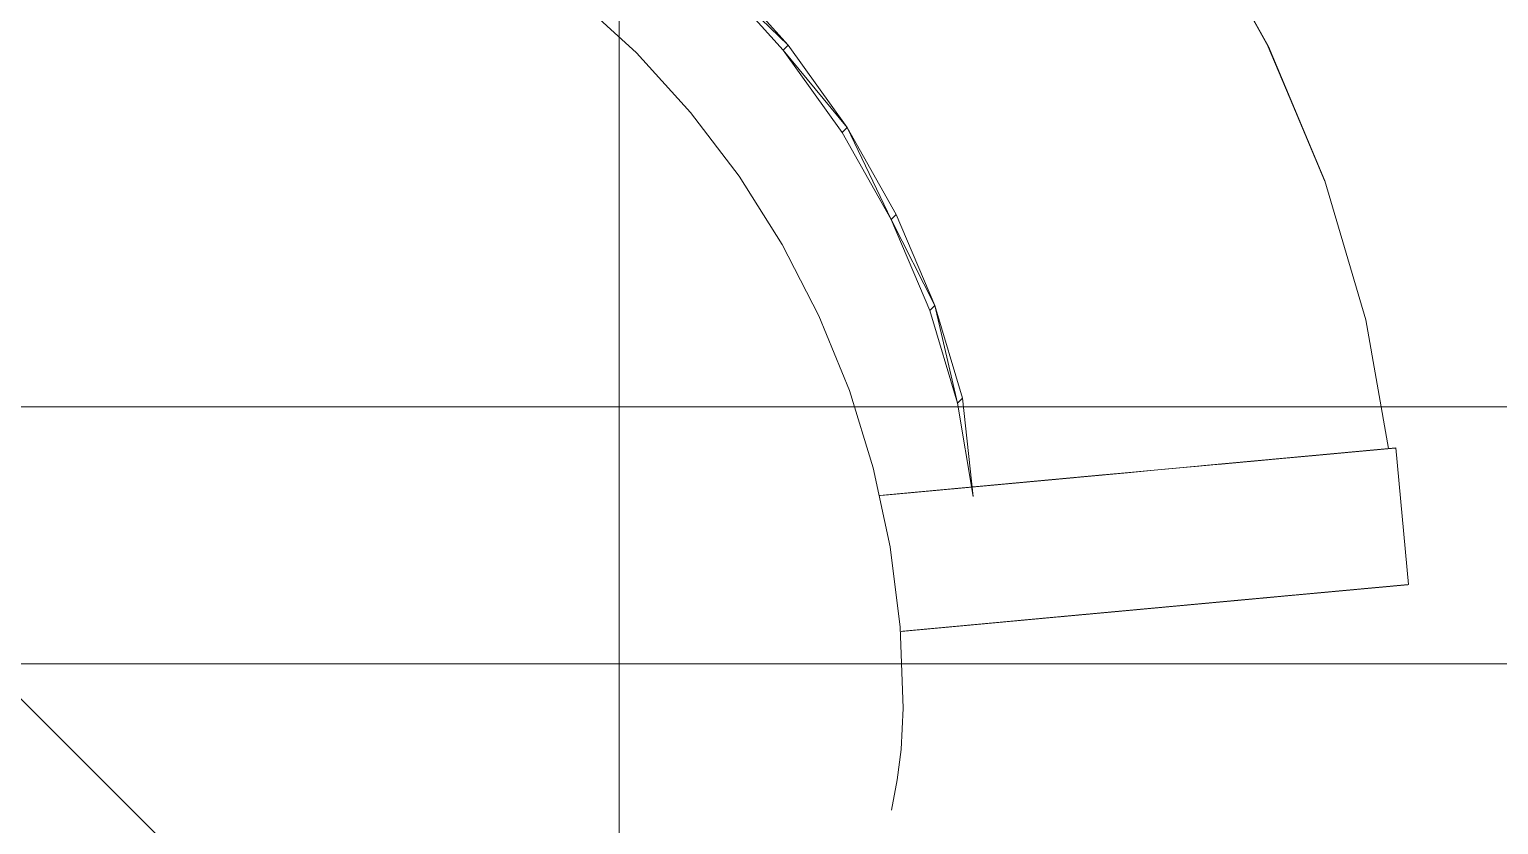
# Model space of a CAD drawing. Extents: x -566 to 72611, y -487 to 32334.
# Drawn here: x 88.2 to 100.26, y 166.32 to 172.85 of the extents above; entities that cross this region are included whole.
import ezdxf

# ---------------------------------------------------------------- set-up
doc = ezdxf.new("R2010")
doc.units = 0
doc.header["$LTSCALE"] = 0.5
doc.header["$MEASUREMENT"] = 0
doc.linetypes.add('HIDDEN', pattern=[0.375, 0.25, -0.125])
doc.layers.add('ceilling', color=141, linetype='CONTINUOUS', lineweight=18)
doc.layers.add('projection', color=153, linetype='HIDDEN', lineweight=9)
doc.layers.add('floor', color=7, linetype='CONTINUOUS', lineweight=5, true_color=0xcfcfcf)
doc.layers.add('layout', color=7, linetype='CONTINUOUS', lineweight=5, true_color=0xcfcfcf)

msp = doc.modelspace()

# ---------------------------------------------------------------- hatches: boundary and pattern name
at = {"layer": 'floor'}
h = msp.add_hatch(dxfattribs=at)
h.set_pattern_fill('ANSI37', color=256, scale=100, angle=45)
h.set_pattern_definition([(90, (243.028, 267.632), (-12.5, 9e-16), []), (180, (243.028, 267.632), (-9e-16, -12.5), [])])
h.paths.add_polyline_path([(253.46925, 349.5), (154.11744, 349.5), (154.11744, 348.5), (101.14781, 348.5), (101.14781, 349.5), (0, 349.5), (0, 344.5), (36, 344.5, -0.33835703), (0, 308.66941), (0, 308.5), (0, 173.75), (253.46925, 173.75)])
h.paths.add_polyline_path([(36, 344.5), (0, 344.5), (0, 308.66941, 0.33835703)], flags=17)
h.paths.add_polyline_path([(253.46925, 173.75), (0, 173.75), (0, 173.74997), (0, 169.75), (253.46925, 169.75)])
h.paths.add_polyline_path([(253.46925, 169.75), (0, 169.75), (0, 149.21137), (36, 149.21137, -0.33835703), (0, 113.38078), (0, 113.21137), (0, 29.94998), (0, -5), (253.46925, -5)])
h.paths.add_polyline_path([(36, 149.21137), (0, 149.21137), (0, 113.38078, 0.33835703)], flags=17)
h.paths.add_polyline_path([(575.25, 169.75), (510, 169.75), (474.75, 169.75), (327.5, 169.75), (285.46925, 169.75), (285.46925, 165.75), (253.46925, 165.75), (253.46925, -5), (263.99725, -5), (263.99725, 95.99051), (287, 95.99051), (287, 97.5), (292, 97.5), (292, -5), (341.25, -5), (341.25, 13.02988), (341.25012, 15.02988), (346.24839, 15.02988, 0.36108524), (374.08728, 41.24999), (346.25012, 41.24999), (346.25012, 42.99999), (341.25, 42.99999), (341.25, 44.99999), (341.25, 97.5), (357.75, 97.5), (405.75, 97.5), (575.25, 97.5)])

# ---------------------------------------------------------------- linework, layer by layer
at = {"layer": 'ceilling'}
msp.add_line((327.5, 169.75), (0, 169.75), dxfattribs=at)
at = {"layer": 'layout'}
for points in [[(77.75334, 177.72664, -69.73263), (99.48882, 155.98857, -69.72025), (99.49016, 155.98982, -69.73263)], [(98.36764, 172.70899, -67.45901), (98.36764, 172.70899, -67.45901), (97.7843, 173.75532, -67.49301), (98.36555, 172.70954, -67.41885)], [(93.86684, 173.34157, -76.60426), (93.86684, 173.34157, -76.60426), (93.826, 173.30093, -77.4938), (94.42343, 172.71923, -76.60138)], [(93.826, 173.30093, -77.4938), (93.826, 173.30093, -77.4938), (94.42343, 172.71923, -76.60138), (94.38269, 172.67867, -77.49094)], [(93.17879, 172.65632, -80.51045), (93.17879, 172.65632, -80.51045), (92.69309, 173.1031, -80.51045), (93.17879, 172.65632, -79.38364)], [(92.69309, 173.1031, -79.38364), (92.69309, 173.1031, -79.38364), (93.17879, 172.65632, -79.38364), (92.69309, 173.1031, -80.51045)], [(94.42343, 172.71923, -76.60138), (94.42343, 172.71923, -76.60138), (94.38269, 172.67867, -77.49094), (94.90792, 172.04458, -76.5928)], [(93.62334, 172.16853, -80.51045), (93.62334, 172.16853, -80.51045), (93.17879, 172.65632, -80.51045), (93.62334, 172.16853, -79.38364)], [(93.17879, 172.65632, -79.38364), (93.17879, 172.65632, -79.38364), (93.62334, 172.16853, -79.38364), (93.17879, 172.65632, -80.51045)], [(94.86717, 172.00402, -77.48236), (94.86717, 172.00402, -77.48236), (94.90792, 172.04458, -76.5928), (94.38269, 172.67867, -77.49094)], [(98.36555, 172.70954, -67.41885), (98.36555, 172.70954, -67.41885), (98.82838, 171.60831, -67.37444), (98.36764, 172.70899, -67.45901)], [(98.36764, 172.70899, -67.45901), (98.36764, 172.70899, -67.45901), (98.83064, 171.60725, -67.41459), (98.36621, 172.70679, -67.49924)], [(98.83064, 171.60725, -67.41459), (98.83064, 171.60725, -67.41459), (98.36764, 172.70899, -67.45901), (98.82838, 171.60831, -67.37444)], [(94.02321, 171.64325, -80.51045), (94.02321, 171.64325, -80.51045), (93.62334, 172.16853, -80.51045), (94.02321, 171.64325, -79.38364)], [(93.62334, 172.16853, -79.38364), (93.62334, 172.16853, -79.38364), (94.02321, 171.64325, -79.38364), (93.62334, 172.16853, -80.51045)], [(94.86717, 172.00402, -77.48236), (94.86717, 172.00402, -77.48236), (95.27146, 171.28812, -77.46822), (94.90792, 172.04458, -76.5928)], [(95.31221, 171.32868, -76.57867), (95.31221, 171.32868, -76.57867), (94.90792, 172.04458, -76.5928), (95.27146, 171.28812, -77.46822)], [(94.37556, 171.08457, -80.51045), (94.37556, 171.08457, -80.51045), (94.02321, 171.64325, -80.51045), (94.37556, 171.08457, -79.38364)], [(94.02321, 171.64325, -79.38364), (94.02321, 171.64325, -79.38364), (94.37556, 171.08457, -79.38364), (94.02321, 171.64325, -80.51045)], [(98.83064, 171.60725, -67.41459), (98.83064, 171.60725, -67.41459), (99.16728, 170.46426, -67.36029), (98.8293, 171.60496, -67.45481)], [(95.31221, 171.32868, -76.57867), (95.31221, 171.32868, -76.57867), (95.27146, 171.28812, -77.46822), (95.62955, 170.58333, -76.55921)], [(95.58881, 170.54277, -77.44877), (95.58881, 170.54277, -77.44877), (95.62955, 170.58333, -76.55921), (95.27146, 171.28812, -77.46822)], [(94.67762, 170.49646, -80.51045), (94.67762, 170.49646, -80.51045), (94.37556, 171.08457, -80.51045), (94.67762, 170.49646, -79.38364)], [(94.37556, 171.08457, -79.38364), (94.37556, 171.08457, -79.38364), (94.67762, 170.49646, -79.38364), (94.37556, 171.08457, -80.51045)], [(95.58881, 170.54277, -77.44877), (95.58881, 170.54277, -77.44877), (95.81399, 169.78031, -77.42431), (95.62955, 170.58333, -76.55921)], [(95.85474, 169.82087, -76.53475), (95.85474, 169.82087, -76.53475), (95.62955, 170.58333, -76.55921), (95.81399, 169.78031, -77.42431)], [(94.92725, 169.8835, -80.51045), (94.92725, 169.8835, -80.51045), (94.67762, 170.49646, -80.51045), (94.92725, 169.8835, -79.38364)], [(94.67762, 170.49646, -79.38364), (94.67762, 170.49646, -79.38364), (94.92725, 169.8835, -79.38364), (94.67762, 170.49646, -80.51045)], [(99.3538, 169.40733, -67.27966), (99.3538, 169.40733, -67.27966), (99.16728, 170.46426, -67.36029), (99.35138, 169.40923, -67.23956)], [(95.12255, 169.25022, -80.51045), (95.12255, 169.25022, -80.51045), (94.92725, 169.8835, -80.51045), (95.12255, 169.25022, -79.38364)], [(94.92725, 169.8835, -79.38364), (94.92725, 169.8835, -79.38364), (95.12255, 169.25022, -79.38364), (94.92725, 169.8835, -80.51045)], [(95.81399, 169.78031, -77.42431), (95.81399, 169.78031, -77.42431), (95.94324, 169.01334, -77.39525), (95.85474, 169.82087, -76.53475)], [(98.83275, 169.35931, -68.82346), (98.83275, 169.35931, -68.82346), (98.76115, 169.35268, -69.04939), (97.42824, 169.22981, -92.37602)], [(97.70059, 169.25486, -68.75656), (97.70059, 169.25486, -68.75656), (98.83275, 169.35931, -68.82346), (97.42824, 169.22981, -92.37602)], [(98.90712, 169.36609, -68.59835), (98.90712, 169.36609, -68.59835), (98.83275, 169.35931, -68.82346), (97.70059, 169.25486, -68.75656)], [(97.76696, 169.26103, -68.61022), (97.76696, 169.26103, -68.61022), (98.90712, 169.36609, -68.59835), (97.70059, 169.25486, -68.75656)], [(97.83592, 169.26736, -68.465), (97.83592, 169.26736, -68.465), (98.90712, 169.36609, -68.59835), (97.76696, 169.26103, -68.61022)], [(98.98452, 169.37329, -68.37411), (98.98452, 169.37329, -68.37411), (98.90712, 169.36609, -68.59835), (97.83592, 169.26736, -68.465)], [(97.90755, 169.27395, -68.32092), (97.90755, 169.27395, -68.32092), (98.98452, 169.37329, -68.37411), (97.83592, 169.26736, -68.465)], [(99.06469, 169.38065, -68.15076), (99.06469, 169.38065, -68.15076), (98.98452, 169.37329, -68.37411), (97.90755, 169.27395, -68.32092)], [(97.98182, 169.28084, -68.17802), (97.98182, 169.28084, -68.17802), (99.06469, 169.38065, -68.15076), (97.90755, 169.27395, -68.32092)], [(98.05868, 169.28789, -68.03635), (98.05868, 169.28789, -68.03635), (99.06469, 169.38065, -68.15076), (97.98182, 169.28084, -68.17802)], [(99.1477, 169.38827, -67.92834), (99.1477, 169.38827, -67.92834), (99.06469, 169.38065, -68.15076), (98.05868, 169.28789, -68.03635)], [(98.13816, 169.29526, -67.89597), (98.13816, 169.29526, -67.89597), (99.1477, 169.38827, -67.92834), (98.05868, 169.28789, -68.03635)], [(99.23354, 169.39617, -67.70689), (99.23354, 169.39617, -67.70689), (99.1477, 169.38827, -67.92834), (98.13816, 169.29526, -67.89597)], [(98.22009, 169.30275, -67.7569), (98.22009, 169.30275, -67.7569), (99.23354, 169.39617, -67.70689), (98.13816, 169.29526, -67.89597)], [(98.30463, 169.31056, -67.61917), (98.30463, 169.31056, -67.61917), (99.23354, 169.39617, -67.70689), (98.22009, 169.30275, -67.7569)], [(99.32229, 169.40442, -67.48643), (99.32229, 169.40442, -67.48643), (99.23354, 169.39617, -67.70689), (98.30463, 169.31056, -67.61917)], [(98.3917, 169.3186, -67.48286), (98.3917, 169.3186, -67.48286), (99.32229, 169.40442, -67.48643), (98.30463, 169.31056, -67.61917)], [(99.41378, 169.41286, -67.26699), (99.41378, 169.41286, -67.26699), (99.32229, 169.40442, -67.48643), (98.3917, 169.3186, -67.48286)], [(98.48117, 169.32683, -67.34798), (98.48117, 169.32683, -67.34798), (99.41378, 169.41286, -67.26699), (98.3917, 169.3186, -67.48286)], [(98.57316, 169.33529, -67.21458), (98.57316, 169.33529, -67.21458), (99.41378, 169.41286, -67.26699), (98.48117, 169.32683, -67.34798)], [(99.41253, 169.41274, -67.22689), (99.41253, 169.41274, -67.22689), (99.41378, 169.41286, -67.26699), (98.57316, 169.33529, -67.21458)], [(99.4067, 169.41219, -67.18715), (99.4067, 169.41219, -67.18715), (99.41253, 169.41274, -67.22689), (98.57316, 169.33529, -67.21458)], [(98.66761, 169.34405, -67.0827), (98.66761, 169.34405, -67.0827), (99.4067, 169.41219, -67.18715), (98.57316, 169.33529, -67.21458)], [(99.39645, 169.41124, -67.14822), (99.39645, 169.41124, -67.14822), (99.4067, 169.41219, -67.18715), (98.66761, 169.34405, -67.0827)], [(99.38177, 169.40989, -67.11057), (99.38177, 169.40989, -67.11057), (99.39645, 169.41124, -67.14822), (98.66761, 169.34405, -67.0827)], [(99.36287, 169.40812, -67.07462), (99.36287, 169.40812, -67.07462), (99.38177, 169.40989, -67.11057), (98.66761, 169.34405, -67.0827)], [(98.69463, 169.34649, -67.04916), (98.69463, 169.34649, -67.04916), (99.36287, 169.40812, -67.07462), (98.66761, 169.34405, -67.0827)], [(99.33999, 169.40602, -67.0408), (99.33999, 169.40602, -67.0408), (99.36287, 169.40812, -67.07462), (98.69463, 169.34649, -67.04916)], [(98.72504, 169.34933, -67.01825), (98.72504, 169.34933, -67.01825), (99.33999, 169.40602, -67.0408), (98.69463, 169.34649, -67.04916)], [(99.31346, 169.4036, -67.00951), (99.31346, 169.4036, -67.00951), (99.33999, 169.40602, -67.0408), (98.72504, 169.34933, -67.01825)], [(98.75848, 169.35243, -66.99026), (98.75848, 169.35243, -66.99026), (99.31346, 169.4036, -67.00951), (98.72504, 169.34933, -67.01825)], [(99.28348, 169.40084, -66.98109), (99.28348, 169.40084, -66.98109), (99.31346, 169.4036, -67.00951), (98.75848, 169.35243, -66.99026)], [(98.79461, 169.35575, -66.96545), (98.79461, 169.35575, -66.96545), (99.28348, 169.40084, -66.98109), (98.75848, 169.35243, -66.99026)], [(99.25037, 169.39777, -66.95587), (99.25037, 169.39777, -66.95587), (99.28348, 169.40084, -66.98109), (98.79461, 169.35575, -66.96545)], [(98.83309, 169.35931, -66.94405), (98.83309, 169.35931, -66.94405), (99.25037, 169.39777, -66.95587), (98.79461, 169.35575, -66.96545)], [(99.21459, 169.39444, -66.93417), (99.21459, 169.39444, -66.93417), (99.25037, 169.39777, -66.95587), (98.83309, 169.35931, -66.94405)], [(98.87363, 169.36306, -66.92626), (98.87363, 169.36306, -66.92626), (99.21459, 169.39444, -66.93417), (98.83309, 169.35931, -66.94405)], [(99.19201, 169.39238, -66.92349), (99.19201, 169.39238, -66.92349), (99.21459, 169.39444, -66.93417), (98.87363, 169.36306, -66.92626)], [(98.91576, 169.36693, -66.91227), (98.91576, 169.36693, -66.91227), (99.19201, 169.39238, -66.92349), (98.87363, 169.36306, -66.92626)], [(99.13678, 169.38731, -66.90224), (99.13678, 169.38731, -66.90224), (99.19201, 169.39238, -66.92349), (98.91576, 169.36693, -66.91227)], [(98.95914, 169.37093, -66.90217), (98.95914, 169.37093, -66.90217), (99.13678, 169.38731, -66.90224), (98.91576, 169.36693, -66.91227)], [(98.95914, 169.37093, -66.90217), (98.95914, 169.37093, -66.90217), (99.13678, 169.38731, -66.90224), (99.09259, 169.38324, -66.89612)], [(98.95914, 169.37093, -66.90217), (98.95914, 169.37093, -66.90217), (99.09259, 169.38324, -66.89612), (99.00332, 169.37499, -66.89609)], [(99.04796, 169.37912, -66.89406), (99.04796, 169.37912, -66.89406), (99.09259, 169.38324, -66.89612), (99.00332, 169.37499, -66.89609)], [(99.41378, 169.41286, -67.26699), (99.41378, 169.41286, -67.26699), (99.41253, 169.41274, -67.22689), (99.51722, 168.2908, -67.26699)], [(99.51597, 168.29068, -67.22689), (99.51597, 168.29068, -67.22689), (99.51722, 168.2908, -67.26699), (99.41253, 169.41274, -67.22689)], [(95.26195, 168.60127, -80.51045), (95.26195, 168.60127, -80.51045), (95.12255, 169.25022, -80.51045), (95.26195, 168.60127, -79.38364)], [(95.12255, 169.25022, -79.38364), (95.12255, 169.25022, -79.38364), (95.26195, 168.60127, -79.38364), (95.12255, 169.25022, -80.51045)], [(96.12501, 169.10966, -91.52199), (96.12501, 169.10966, -91.52199), (97.31911, 169.21971, -91.8475), (96.2348, 169.11978, -92.04804)], [(97.20884, 169.20954, -91.31921), (97.20884, 169.20954, -91.31921), (97.31911, 169.21971, -91.8475), (96.12501, 169.10966, -91.52199)], [(96.2348, 169.11978, -92.04804), (96.2348, 169.11978, -92.04804), (97.42824, 169.22981, -92.37602), (96.34337, 169.12976, -92.57433)], [(97.31911, 169.21971, -91.8475), (97.31911, 169.21971, -91.8475), (97.42824, 169.22981, -92.37602), (96.2348, 169.11978, -92.04804)], [(96.30204, 169.12595, -80.31425), (96.30204, 169.12595, -80.31425), (96.27631, 169.12359, -80.53673), (95.17752, 169.0223, -80.42672)], [(95.204, 169.02476, -80.19775), (95.204, 169.02476, -80.19775), (96.30204, 169.12595, -80.31425), (95.17752, 169.0223, -80.42672)], [(95.18589, 169.02306, -85.99404), (95.18589, 169.02306, -85.99404), (96.34732, 169.13012, -86.44029), (95.24931, 169.02891, -86.55701)], [(96.28544, 169.12446, -85.89035), (96.28544, 169.12446, -85.89035), (96.34732, 169.13012, -86.44029), (95.18589, 169.02306, -85.99404)], [(96.3293, 169.1285, -80.09193), (96.3293, 169.1285, -80.09193), (96.30204, 169.12595, -80.31425), (95.204, 169.02476, -80.19775)], [(95.23198, 169.02729, -79.96895), (95.23198, 169.02729, -79.96895), (96.3293, 169.1285, -80.09193), (95.204, 169.02476, -80.19775)], [(96.35628, 169.13098, -79.88265), (96.35628, 169.13098, -79.88265), (96.3293, 169.1285, -80.09193), (95.23198, 169.02729, -79.96895)], [(95.26306, 169.03015, -79.72841), (95.26306, 169.03015, -79.72841), (96.35628, 169.13098, -79.88265), (95.23198, 169.02729, -79.96895)], [(95.24931, 169.02891, -86.55701), (95.24931, 169.02891, -86.55701), (96.41654, 169.13654, -86.98946), (95.32015, 169.03543, -87.11918)], [(96.34732, 169.13012, -86.44029), (96.34732, 169.13012, -86.44029), (96.41654, 169.13654, -86.98946), (95.24931, 169.02891, -86.55701)], [(97.03529, 169.19356, -76.26654), (97.03529, 169.19356, -76.26654), (96.35628, 169.13098, -79.88265), (95.26306, 169.03015, -79.72841)], [(95.95068, 169.0936, -76.06652), (95.95068, 169.0936, -76.06652), (97.03529, 169.19356, -76.26654), (95.26306, 169.03015, -79.72841)], [(95.32015, 169.03543, -87.11918), (95.32015, 169.03543, -87.11918), (96.49306, 169.14359, -87.53776), (95.39841, 169.04263, -87.68047)], [(96.41654, 169.13654, -86.98946), (96.41654, 169.13654, -86.98946), (96.49306, 169.14359, -87.53776), (95.32015, 169.03543, -87.11918)], [(95.39841, 169.04263, -87.68047), (95.39841, 169.04263, -87.68047), (96.57684, 169.15129, -88.08511), (95.48423, 169.05055, -88.24079)], [(96.49306, 169.14359, -87.53776), (96.49306, 169.14359, -87.53776), (96.57684, 169.15129, -88.08511), (95.39841, 169.04263, -87.68047)], [(95.48423, 169.05055, -88.24079), (95.48423, 169.05055, -88.24079), (96.66788, 169.15967, -88.63142), (95.57745, 169.05916, -88.80004)], [(96.57684, 169.15129, -88.08511), (96.57684, 169.15129, -88.08511), (96.66788, 169.15967, -88.63142), (95.48423, 169.05055, -88.24079)], [(95.57745, 169.05916, -88.80004), (95.57745, 169.05916, -88.80004), (96.76629, 169.16879, -89.17662), (95.67811, 169.06842, -89.35815)], [(96.66788, 169.15967, -88.63142), (96.66788, 169.15967, -88.63142), (96.76629, 169.16879, -89.17662), (95.57745, 169.05916, -88.80004)], [(95.67811, 169.06842, -89.35815), (95.67811, 169.06842, -89.35815), (96.87183, 169.17851, -89.7206), (95.78618, 169.07838, -89.91502)], [(96.76629, 169.16879, -89.17662), (96.76629, 169.16879, -89.17662), (96.87183, 169.17851, -89.7206), (95.67811, 169.06842, -89.35815)], [(95.78618, 169.07838, -89.91502), (95.78618, 169.07838, -89.91502), (96.98499, 169.18889, -90.26526), (95.90131, 169.08903, -90.46875)], [(96.87183, 169.17851, -89.7206), (96.87183, 169.17851, -89.7206), (96.98499, 169.18889, -90.26526), (95.78618, 169.07838, -89.91502)], [(95.90131, 169.08903, -90.46875), (95.90131, 169.08903, -90.46875), (97.09732, 169.19924, -90.79113), (96.01396, 169.09941, -90.99615)], [(96.98499, 169.18889, -90.26526), (96.98499, 169.18889, -90.26526), (97.09732, 169.19924, -90.79113), (95.90131, 169.08903, -90.46875)], [(96.65729, 169.15872, -72.9435), (96.65729, 169.15872, -72.9435), (95.95068, 169.0936, -76.06652), (96.89801, 169.18093, -71.87965)], [(96.01396, 169.09941, -90.99615), (96.01396, 169.09941, -90.99615), (97.20884, 169.20954, -91.31921), (96.12501, 169.10966, -91.52199)], [(97.09732, 169.19924, -90.79113), (97.09732, 169.19924, -90.79113), (97.20884, 169.20954, -91.31921), (96.01396, 169.09941, -90.99615)], [(95.34461, 167.94168, -80.51045), (95.34461, 167.94168, -80.51045), (95.26195, 168.60127, -80.51045), (95.34461, 167.94168, -79.38364)], [(95.26195, 168.60127, -79.38364), (95.26195, 168.60127, -79.38364), (95.34461, 167.94168, -79.38364), (95.26195, 168.60127, -80.51045)], [(99.08796, 168.25123, -68.37411), (99.08796, 168.25123, -68.37411), (97.93936, 168.1453, -68.465), (99.01056, 168.24403, -68.59835)], [(98.01099, 168.15189, -68.32092), (98.01099, 168.15189, -68.32092), (97.93936, 168.1453, -68.465), (99.08796, 168.25123, -68.37411)], [(99.16813, 168.2586, -68.15076), (99.16813, 168.2586, -68.15076), (98.01099, 168.15189, -68.32092), (99.08796, 168.25123, -68.37411)], [(98.08526, 168.15878, -68.17802), (98.08526, 168.15878, -68.17802), (98.01099, 168.15189, -68.32092), (99.16813, 168.2586, -68.15076)], [(98.16212, 168.16583, -68.03635), (98.16212, 168.16583, -68.03635), (98.08526, 168.15878, -68.17802), (99.16813, 168.2586, -68.15076)], [(99.25114, 168.26622, -67.92834), (99.25114, 168.26622, -67.92834), (98.16212, 168.16583, -68.03635), (99.16813, 168.2586, -68.15076)], [(98.2416, 168.1732, -67.89597), (98.2416, 168.1732, -67.89597), (98.16212, 168.16583, -68.03635), (99.25114, 168.26622, -67.92834)], [(99.33698, 168.27411, -67.70689), (99.33698, 168.27411, -67.70689), (98.2416, 168.1732, -67.89597), (99.25114, 168.26622, -67.92834)], [(98.32353, 168.18069, -67.7569), (98.32353, 168.18069, -67.7569), (98.2416, 168.1732, -67.89597), (99.33698, 168.27411, -67.70689)], [(98.40807, 168.1885, -67.61917), (98.40807, 168.1885, -67.61917), (98.32353, 168.18069, -67.7569), (99.33698, 168.27411, -67.70689)], [(99.42573, 168.28236, -67.48643), (99.42573, 168.28236, -67.48643), (98.40807, 168.1885, -67.61917), (99.33698, 168.27411, -67.70689)], [(98.49514, 168.19654, -67.48286), (98.49514, 168.19654, -67.48286), (98.40807, 168.1885, -67.61917), (99.42573, 168.28236, -67.48643)], [(99.51722, 168.2908, -67.26699), (99.51722, 168.2908, -67.26699), (98.49514, 168.19654, -67.48286), (99.42573, 168.28236, -67.48643)], [(98.58463, 168.20475, -67.34798), (98.58463, 168.20475, -67.34798), (98.49514, 168.19654, -67.48286), (99.51722, 168.2908, -67.26699)], [(98.6766, 168.21323, -67.21458), (98.6766, 168.21323, -67.21458), (98.58463, 168.20475, -67.34798), (99.51722, 168.2908, -67.26699)], [(99.51597, 168.29068, -67.22689), (99.51597, 168.29068, -67.22689), (98.6766, 168.21323, -67.21458), (99.51722, 168.2908, -67.26699)], [(99.51016, 168.29011, -67.18715), (99.51016, 168.29011, -67.18715), (98.6766, 168.21323, -67.21458), (99.51597, 168.29068, -67.22689)], [(98.77105, 168.22199, -67.0827), (98.77105, 168.22199, -67.0827), (98.6766, 168.21323, -67.21458), (99.51016, 168.29011, -67.18715)], [(99.49989, 168.28918, -67.14822), (99.49989, 168.28918, -67.14822), (98.77105, 168.22199, -67.0827), (99.51016, 168.29011, -67.18715)], [(99.48521, 168.28783, -67.11057), (99.48521, 168.28783, -67.11057), (98.77105, 168.22199, -67.0827), (99.49989, 168.28918, -67.14822)], [(99.46631, 168.28607, -67.07462), (99.46631, 168.28607, -67.07462), (98.77105, 168.22199, -67.0827), (99.48521, 168.28783, -67.11057)], [(98.79807, 168.22443, -67.04916), (98.79807, 168.22443, -67.04916), (98.77105, 168.22199, -67.0827), (99.46631, 168.28607, -67.07462)], [(99.44343, 168.28396, -67.0408), (99.44343, 168.28396, -67.0408), (98.79807, 168.22443, -67.04916), (99.46631, 168.28607, -67.07462)], [(98.82848, 168.22727, -67.01825), (98.82848, 168.22727, -67.01825), (98.79807, 168.22443, -67.04916), (99.44343, 168.28396, -67.0408)], [(99.4169, 168.28154, -67.00951), (99.4169, 168.28154, -67.00951), (98.82848, 168.22727, -67.01825), (99.44343, 168.28396, -67.0408)], [(98.86192, 168.23037, -66.99026), (98.86192, 168.23037, -66.99026), (98.82848, 168.22727, -67.01825), (99.4169, 168.28154, -67.00951)], [(99.38692, 168.27878, -66.98109), (99.38692, 168.27878, -66.98109), (98.86192, 168.23037, -66.99026), (99.4169, 168.28154, -67.00951)], [(98.89805, 168.23369, -66.96545), (98.89805, 168.23369, -66.96545), (98.86192, 168.23037, -66.99026), (99.38692, 168.27878, -66.98109)], [(99.35381, 168.27571, -66.95587), (99.35381, 168.27571, -66.95587), (98.89805, 168.23369, -66.96545), (99.38692, 168.27878, -66.98109)], [(98.93655, 168.23723, -66.94405), (98.93655, 168.23723, -66.94405), (98.89805, 168.23369, -66.96545), (99.35381, 168.27571, -66.95587)], [(99.31803, 168.27238, -66.93417), (99.31803, 168.27238, -66.93417), (98.93655, 168.23723, -66.94405), (99.35381, 168.27571, -66.95587)], [(98.97707, 168.241, -66.92626), (98.97707, 168.241, -66.92626), (98.93655, 168.23723, -66.94405), (99.31803, 168.27238, -66.93417)], [(99.29545, 168.27032, -66.92349), (99.29545, 168.27032, -66.92349), (98.97707, 168.241, -66.92626), (99.31803, 168.27238, -66.93417)], [(99.0192, 168.24487, -66.91226), (99.0192, 168.24487, -66.91226), (98.97707, 168.241, -66.92626), (99.29545, 168.27032, -66.92349)], [(99.24022, 168.26525, -66.90224), (99.24022, 168.26525, -66.90224), (99.0192, 168.24487, -66.91226), (99.29545, 168.27032, -66.92349)], [(99.06258, 168.24887, -66.90217), (99.06258, 168.24887, -66.90217), (99.0192, 168.24487, -66.91226), (99.24022, 168.26525, -66.90224)], [(99.19603, 168.26119, -66.89612), (99.19603, 168.26119, -66.89612), (99.06258, 168.24887, -66.90217), (99.24022, 168.26525, -66.90224)], [(99.10676, 168.25293, -66.89609), (99.10676, 168.25293, -66.89609), (99.06258, 168.24887, -66.90217), (99.19603, 168.26119, -66.89612)], [(99.1514, 168.25706, -66.89406), (99.1514, 168.25706, -66.89406), (99.10676, 168.25293, -66.89609), (99.19603, 168.26119, -66.89612)], [(99.29545, 168.27032, -66.92349), (99.29545, 168.27032, -66.92349), (99.28002, 168.26887, -66.91623), (99.24022, 168.26525, -66.90224)], [(97.84126, 168.13623, -73.16138), (97.84126, 168.13623, -73.16138), (96.05411, 167.97154, -76.06652), (97.13873, 168.0715, -76.26654)], [(96.76073, 168.03667, -72.9435), (96.76073, 168.03667, -72.9435), (96.05411, 167.97154, -76.06652), (97.84126, 168.13623, -73.16138)], [(96.66038, 168.02743, -93.62756), (96.66038, 168.02743, -93.62756), (96.7653, 168.03709, -94.1545), (97.85147, 168.13722, -93.96294)], [(97.74609, 168.1275, -93.43375), (97.74609, 168.1275, -93.43375), (96.66038, 168.02743, -93.62756), (97.85147, 168.13722, -93.96294)], [(98.08181, 168.15844, -72.09834), (98.08181, 168.15844, -72.09834), (96.76073, 168.03667, -72.9435), (97.84126, 168.13623, -73.16138)], [(97.00145, 168.05887, -71.87965), (97.00145, 168.05887, -71.87965), (96.76073, 168.03667, -72.9435), (98.08181, 168.15844, -72.09834)], [(96.7653, 168.03709, -94.1545), (96.7653, 168.03709, -94.1545), (96.86897, 168.04662, -94.68166), (97.95559, 168.14682, -94.49234)], [(97.85147, 168.13722, -93.96294), (97.85147, 168.13722, -93.96294), (96.7653, 168.03709, -94.1545), (97.95559, 168.14682, -94.49234)], [(96.86897, 168.04662, -94.68166), (96.86897, 168.04662, -94.68166), (96.97149, 168.0561, -95.20904), (98.05848, 168.15627, -95.02197)], [(97.95559, 168.14682, -94.49234), (97.95559, 168.14682, -94.49234), (96.86897, 168.04662, -94.68166), (98.05848, 168.15627, -95.02197)], [(96.97149, 168.0561, -95.20904), (96.97149, 168.0561, -95.20904), (97.07276, 168.06544, -95.73662), (98.1602, 168.16568, -95.5518)], [(98.05848, 168.15627, -95.02197), (98.05848, 168.15627, -95.02197), (96.97149, 168.0561, -95.20904), (98.1602, 168.16568, -95.5518)], [(98.17285, 168.16682, -71.70214), (98.17285, 168.16682, -71.70214), (97.00145, 168.05887, -71.87965), (98.12707, 168.16263, -71.89996)], [(97.04723, 168.06306, -71.67886), (97.04723, 168.06306, -71.67886), (97.00145, 168.05887, -71.87965), (98.17285, 168.16682, -71.70214)], [(98.12707, 168.16263, -71.89996), (98.12707, 168.16263, -71.89996), (97.00145, 168.05887, -71.87965), (98.08181, 168.15844, -72.09834)], [(98.21934, 168.17116, -71.50446), (98.21934, 168.17116, -71.50446), (97.04723, 168.06306, -71.67886), (98.17285, 168.16682, -71.70214)], [(97.09377, 168.06736, -71.47781), (97.09377, 168.06736, -71.47781), (97.04723, 168.06306, -71.67886), (98.21934, 168.17116, -71.50446)], [(97.07276, 168.06544, -95.73662), (97.07276, 168.06544, -95.73662), (97.17278, 168.07466, -96.26441), (98.26068, 168.17497, -96.08183)], [(98.1602, 168.16568, -95.5518), (98.1602, 168.16568, -95.5518), (97.07276, 168.06544, -95.73662), (98.26068, 168.17497, -96.08183)], [(98.26642, 168.17543, -71.30691), (98.26642, 168.17543, -71.30691), (97.09377, 168.06736, -71.47781), (98.21934, 168.17116, -71.50446)], [(97.14095, 168.07169, -71.27691), (97.14095, 168.07169, -71.27691), (97.09377, 168.06736, -71.47781), (98.26642, 168.17543, -71.30691)], [(98.3142, 168.17985, -71.10952), (98.3142, 168.17985, -71.10952), (97.14095, 168.07169, -71.27691), (98.26642, 168.17543, -71.30691)], [(97.18889, 168.07613, -71.07615), (97.18889, 168.07613, -71.07615), (97.14095, 168.07169, -71.27691), (98.3142, 168.17985, -71.10952)], [(97.2717, 168.08378, -96.79295), (97.2717, 168.08378, -96.79295), (98.35977, 168.18408, -96.6115), (97.17278, 168.07466, -96.26441)], [(98.26068, 168.17497, -96.08183), (98.26068, 168.17497, -96.08183), (97.17278, 168.07466, -96.26441), (98.35977, 168.18408, -96.6115)], [(98.36264, 168.18431, -70.91225), (98.36264, 168.18431, -70.91225), (97.18889, 168.07613, -71.07615), (98.3142, 168.17985, -71.10952)], [(97.23747, 168.08062, -70.87553), (97.23747, 168.08062, -70.87553), (97.18889, 168.07613, -71.07615), (98.36264, 168.18431, -70.91225)], [(98.41183, 168.18888, -70.71515), (98.41183, 168.18888, -70.71515), (97.23747, 168.08062, -70.87553), (98.36264, 168.18431, -70.91225)], [(97.2867, 168.08514, -70.67506), (97.2867, 168.08514, -70.67506), (97.23747, 168.08062, -70.87553), (98.41183, 168.18888, -70.71515)], [(98.46156, 168.19342, -70.51819), (98.46156, 168.19342, -70.51819), (97.2867, 168.08514, -70.67506), (98.41183, 168.18888, -70.71515)], [(97.33656, 168.08973, -70.47474), (97.33656, 168.08973, -70.47474), (97.2867, 168.08514, -70.67506), (98.46156, 168.19342, -70.51819)], [(98.512, 168.19812, -70.32137), (98.512, 168.19812, -70.32137), (97.33656, 168.08973, -70.47474), (98.46156, 168.19342, -70.51819)], [(97.38718, 168.09443, -70.27457), (97.38718, 168.09443, -70.27457), (97.33656, 168.08973, -70.47474), (98.512, 168.19812, -70.32137)], [(98.56311, 168.20284, -70.12471), (98.56311, 168.20284, -70.12471), (97.38718, 168.09443, -70.27457), (98.512, 168.19812, -70.32137)], [(97.43844, 168.09916, -70.07454), (97.43844, 168.09916, -70.07454), (97.38718, 168.09443, -70.27457), (98.56311, 168.20284, -70.12471)], [(98.61485, 168.20761, -69.9282), (98.61485, 168.20761, -69.9282), (97.43844, 168.09916, -70.07454), (98.56311, 168.20284, -70.12471)], [(97.49037, 168.10392, -69.87468), (97.49037, 168.10392, -69.87468), (97.43844, 168.09916, -70.07454), (98.61485, 168.20761, -69.9282)], [(98.66693, 168.21239, -69.73302), (98.66693, 168.21239, -69.73302), (97.49037, 168.10392, -69.87468), (98.61485, 168.20761, -69.9282)], [(97.54293, 168.10874, -69.67496), (97.54293, 168.10874, -69.67496), (97.49037, 168.10392, -69.87468), (98.66693, 168.21239, -69.73302)], [(98.73008, 168.21816, -69.50362), (98.73008, 168.21816, -69.50362), (97.54293, 168.10874, -69.67496), (98.66693, 168.21239, -69.73302)], [(97.59652, 168.11373, -69.47433), (97.59652, 168.11373, -69.47433), (97.54293, 168.10874, -69.67496), (98.73008, 168.21816, -69.50362)], [(98.79587, 168.22422, -69.27612), (98.79587, 168.22422, -69.27612), (97.59652, 168.11373, -69.47433), (98.73008, 168.21816, -69.50362)], [(97.66237, 168.11973, -69.23502), (97.66237, 168.11973, -69.23502), (97.59652, 168.11373, -69.47433), (98.79587, 168.22422, -69.27612)], [(98.86459, 168.23062, -69.04939), (98.86459, 168.23062, -69.04939), (97.66237, 168.11973, -69.23502), (98.79587, 168.22422, -69.27612)], [(97.73172, 168.12619, -68.99538), (97.73172, 168.12619, -68.99538), (97.66237, 168.11973, -69.23502), (98.86459, 168.23062, -69.04939)], [(98.93621, 168.23723, -68.82346), (98.93621, 168.23723, -68.82346), (97.73172, 168.12619, -68.99538), (98.86459, 168.23062, -69.04939)], [(97.80403, 168.1328, -68.75656), (97.80403, 168.1328, -68.75656), (97.73172, 168.12619, -68.99538), (98.93621, 168.23723, -68.82346)], [(99.01056, 168.24403, -68.59835), (99.01056, 168.24403, -68.59835), (97.80403, 168.1328, -68.75656), (98.93621, 168.23723, -68.82346)], [(97.8704, 168.13897, -68.61022), (97.8704, 168.13897, -68.61022), (97.80403, 168.1328, -68.75656), (99.01056, 168.24403, -68.59835)], [(97.93936, 168.1453, -68.465), (97.93936, 168.1453, -68.465), (97.8704, 168.13897, -68.61022), (99.01056, 168.24403, -68.59835)], [(95.35275, 167.90685, -86.55701), (95.35275, 167.90685, -86.55701), (95.42359, 167.91338, -87.11918), (96.51998, 168.01448, -86.98946)], [(96.45076, 168.00806, -86.44029), (96.45076, 168.00806, -86.44029), (95.35275, 167.90685, -86.55701), (96.51998, 168.01448, -86.98946)], [(97.13873, 168.0715, -76.26654), (97.13873, 168.0715, -76.26654), (95.3665, 167.90809, -79.72841), (96.45974, 168.0089, -79.88265)], [(96.05411, 167.97154, -76.06652), (96.05411, 167.97154, -76.06652), (95.3665, 167.90809, -79.72841), (97.13873, 168.0715, -76.26654)], [(95.42359, 167.91338, -87.11918), (95.42359, 167.91338, -87.11918), (95.50187, 167.92055, -87.68047), (96.5965, 168.02153, -87.53776)], [(96.51998, 168.01448, -86.98946), (96.51998, 168.01448, -86.98946), (95.42359, 167.91338, -87.11918), (96.5965, 168.02153, -87.53776)], [(95.50187, 167.92055, -87.68047), (95.50187, 167.92055, -87.68047), (95.58767, 167.92849, -88.24079), (96.68028, 168.02924, -88.08511)], [(96.5965, 168.02153, -87.53776), (96.5965, 168.02153, -87.53776), (95.50187, 167.92055, -87.68047), (96.68028, 168.02924, -88.08511)], [(95.58767, 167.92849, -88.24079), (95.58767, 167.92849, -88.24079), (95.68091, 167.93708, -88.80004), (96.77132, 168.03761, -88.63143)], [(96.68028, 168.02924, -88.08511), (96.68028, 168.02924, -88.08511), (95.58767, 167.92849, -88.24079), (96.77132, 168.03761, -88.63143)], [(95.68091, 167.93708, -88.80004), (95.68091, 167.93708, -88.80004), (95.78155, 167.94636, -89.35815), (96.86973, 168.04673, -89.17662)], [(96.77132, 168.03761, -88.63143), (96.77132, 168.03761, -88.63143), (95.68091, 167.93708, -88.80004), (96.86973, 168.04673, -89.17662)], [(95.78155, 167.94636, -89.35815), (95.78155, 167.94636, -89.35815), (95.88962, 167.95632, -89.91502), (96.97527, 168.05645, -89.7206)], [(96.86973, 168.04673, -89.17662), (96.86973, 168.04673, -89.17662), (95.78155, 167.94636, -89.35815), (96.97527, 168.05645, -89.7206)], [(95.88962, 167.95632, -89.91502), (95.88962, 167.95632, -89.91502), (96.00475, 167.96697, -90.46875), (97.08843, 168.06683, -90.26526)], [(96.97527, 168.05645, -89.7206), (96.97527, 168.05645, -89.7206), (95.88962, 167.95632, -89.91502), (97.08843, 168.06683, -90.26526)], [(96.00475, 167.96697, -90.46875), (96.00475, 167.96697, -90.46875), (96.1174, 167.97735, -90.99615), (97.20076, 168.07719, -90.79114)], [(97.08843, 168.06683, -90.26526), (97.08843, 168.06683, -90.26526), (96.00475, 167.96697, -90.46875), (97.20076, 168.07719, -90.79114)], [(96.1174, 167.97735, -90.99615), (96.1174, 167.97735, -90.99615), (96.22845, 167.9876, -91.52199), (97.31228, 168.08748, -91.31921)], [(97.20076, 168.07719, -90.79114), (97.20076, 168.07719, -90.79114), (96.1174, 167.97735, -90.99615), (97.31228, 168.08748, -91.31921)], [(96.22845, 167.9876, -91.52199), (96.22845, 167.9876, -91.52199), (96.33824, 167.99772, -92.04804), (97.42255, 168.09765, -91.8475)], [(97.31228, 168.08748, -91.31921), (97.31228, 168.08748, -91.31921), (96.22845, 167.9876, -91.52199), (97.42255, 168.09765, -91.8475)], [(96.33824, 167.99772, -92.04804), (96.33824, 167.99772, -92.04804), (96.44681, 168.0077, -92.57433), (97.53168, 168.10775, -92.37602)], [(97.42255, 168.09765, -91.8475), (97.42255, 168.09765, -91.8475), (96.33824, 167.99772, -92.04804), (97.53168, 168.10775, -92.37602)], [(96.44681, 168.0077, -92.57433), (96.44681, 168.0077, -92.57433), (96.55421, 168.01764, -93.10083), (97.63945, 168.11767, -92.90478)], [(97.53168, 168.10775, -92.37602), (97.53168, 168.10775, -92.37602), (96.44681, 168.0077, -92.57433), (97.63945, 168.11767, -92.90478)], [(96.55421, 168.01764, -93.10083), (96.55421, 168.01764, -93.10083), (96.66038, 168.02743, -93.62756), (97.74609, 168.1275, -93.43375)], [(97.63945, 168.11767, -92.90478), (97.63945, 168.11767, -92.90478), (96.55421, 168.01764, -93.10083), (97.74609, 168.1275, -93.43375)], [(95.36971, 167.27622, -80.51045), (95.36971, 167.27622, -80.51045), (95.34461, 167.94168, -80.51045), (95.36971, 167.27622, -79.38364)], [(95.34461, 167.94168, -79.38364), (95.34461, 167.94168, -79.38364), (95.36971, 167.27622, -79.38364), (95.34461, 167.94168, -80.51045)], [(95.35309, 166.93561, -79.38364), (95.35309, 166.93561, -79.38364), (95.35309, 166.93561, -80.51045), (95.36971, 167.27622, -79.38364)], [(95.36971, 167.27622, -80.51045), (95.36971, 167.27622, -80.51045), (95.36971, 167.27622, -79.38364), (95.35309, 166.93561, -80.51045)], [(95.31941, 166.68671, -79.38364), (95.31941, 166.68671, -79.38364), (95.31941, 166.68671, -80.51045), (95.35309, 166.93561, -79.38364)], [(95.35309, 166.93561, -80.51045), (95.35309, 166.93561, -80.51045), (95.35309, 166.93561, -79.38364), (95.31941, 166.68671, -80.51045)], [(95.27414, 166.43941, -79.38364), (95.27414, 166.43941, -79.38364), (95.27414, 166.43941, -80.51045), (95.31941, 166.68671, -79.38364)], [(95.31941, 166.68671, -80.51045), (95.31941, 166.68671, -80.51045), (95.31941, 166.68671, -79.38364), (95.27414, 166.43941, -80.51045)]]:
    msp.add_3dface(points, dxfattribs=at)
at = {"layer": 'projection'}
msp.add_line((259.75, 169.75), (0, 169.75), dxfattribs=at)

doc.saveas('drawing.dxf')
